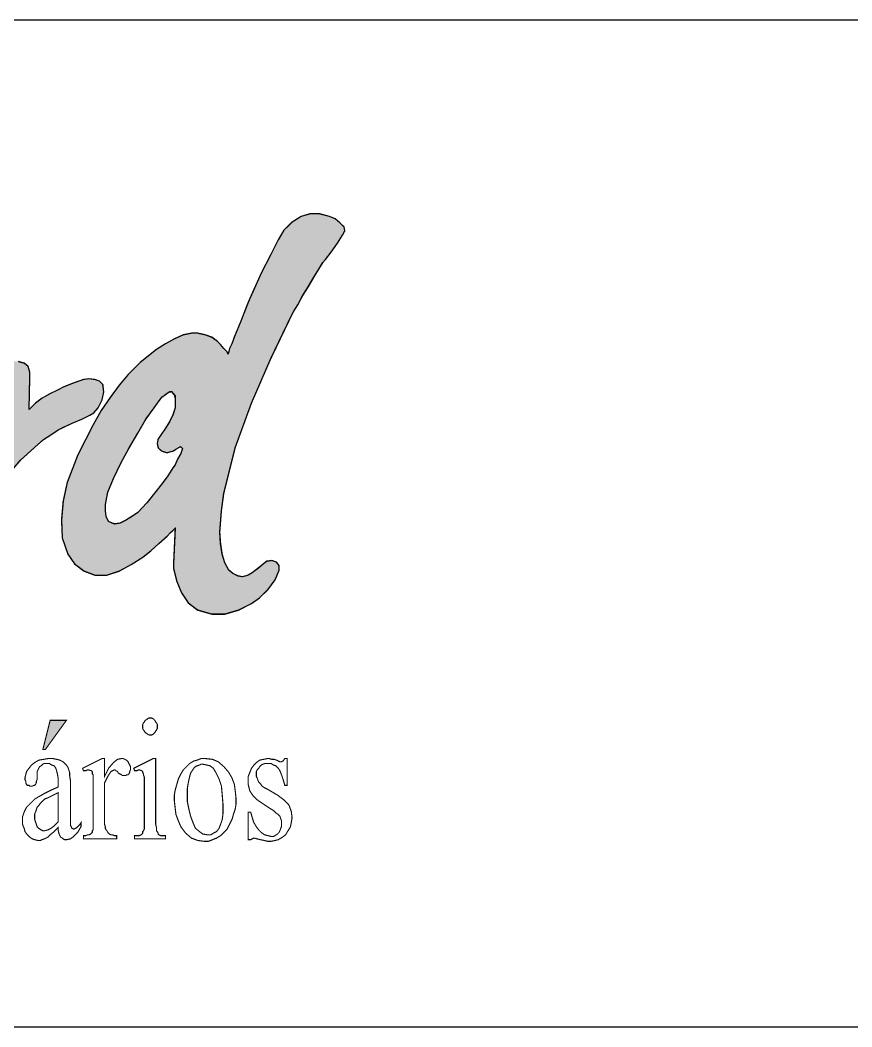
# Model space of a CAD drawing. Extents: x 336 to 4536, y -9214 to -3274.
# Drawn here: x 2170.2 to 2479.8, y -8488.6 to -8113.6 of the extents above; entities that cross this region are included whole.
import ezdxf

# ---------------------------------------------------------------- set-up
doc = ezdxf.new("R2010")
doc.units = 0
doc.header["$LTSCALE"] = 40
doc.header["$MEASUREMENT"] = 0
doc.layers.get('0').update_dxf_attribs({"linetype": 'CONTINUOUS'})
doc.layers.add('CAMADA_1', color=7, linetype='CONTINUOUS')
doc.layers.add('FINA', color=7, linetype='CONTINUOUS')

msp = doc.modelspace()

# ---------------------------------------------------------------- hatches: boundary and pattern name
at = {"linetype": 'CONTINUOUS'}
h = msp.add_hatch(color=5, dxfattribs=at)
h.paths.add_polyline_path([(2170.433, -8277.349), (2176.781, -8271.604), (2178.897, -8269.79), (2181.618, -8267.977), (2184.34, -8266.163), (2186.154, -8265.256), (2189.479, -8263.744), (2193.107, -8262.233), (2196.13, -8260.72), (2197.642, -8259.814), (2199.153, -8258), (2200.665, -8254.977), (2201.27, -8251.953), (2200.967, -8249.232), (2199.758, -8248.023), (2197.944, -8247.418), (2195.828, -8247.116), (2193.711, -8247.418), (2189.479, -8248.93), (2186.455, -8250.14), (2184.037, -8251.349), (2181.014, -8252.86), (2178.293, -8254.372), (2175.874, -8256.186), (2174.967, -8257.093), (2174.363, -8257.697), (2173.758, -8258.302), (2173.456, -8258.605), (2173.758, -8246.512), (2173.758, -8246.209), (2173.758, -8245.604), (2173.758, -8245.302), (2173.758, -8244.698), (2173.154, -8242.581), (2171.642, -8241.372), (2169.525, -8240.767), (2167.107, -8240.465), (2166.201, -8240.465), (2165.293, -8240.465), (2164.387, -8240.465), (2163.479, -8240.767), (2162.572, -8241.675), (2152.595, -8252.86), (2142.317, -8264.046), (2132.339, -8275.535), (2122.061, -8287.023), (2119.642, -8289.743), (2118.928, -8290.522), (2113.074, -8314.528), (2114.201, -8313.627), (2118.432, -8310), (2121.154, -8307.279), (2123.27, -8305.162), (2125.991, -8301.836), (2129.316, -8298.209), (2132.642, -8294.58), (2135.665, -8290.651), (2138.386, -8287.627), (2140.503, -8285.511), (2141.409, -8284.302), (2142.014, -8284), (2142.618, -8283.395), (2142.921, -8283.093), (2143.224, -8283.093), (2142.921, -8284), (2142.014, -8286.117), (2140.805, -8289.14), (2139.595, -8292.465), (2137.781, -8297.302), (2135.665, -8304.256), (2134.154, -8311.512), (2133.549, -8317.558), (2133.851, -8318.767), (2134.758, -8319.674), (2135.665, -8320.278), (2137.177, -8320.883), (2139.293, -8321.488), (2141.712, -8321.791), (2144.13, -8321.488), (2146.549, -8320.883), (2147.457, -8320.581), (2147.758, -8320.278), (2148.363, -8319.674), (2148.665, -8319.069), (2149.27, -8317.558), (2149.874, -8315.441), (2151.084, -8312.721), (2151.991, -8309.698), (2154.108, -8303.65), (2156.223, -8298.511), (2160.154, -8290.651), (2164.991, -8283.697)])
h.paths.add_polyline_path([(2109.666, -8287.325), (2111.782, -8283.093), (2114.201, -8277.953), (2116.921, -8272.814), (2119.34, -8267.977), (2121.456, -8263.744), (2122.968, -8260.72), (2123.573, -8259.209), (2123.875, -8256.791), (2123.573, -8254.977), (2122.363, -8253.767), (2119.642, -8253.767), (2118.13, -8254.069), (2116.317, -8254.674), (2114.805, -8254.977), (2114.201, -8255.279), (2115.409, -8248.023), (2115.712, -8246.814), (2115.409, -8245.302), (2114.503, -8243.791), (2113.293, -8242.581), (2112.084, -8241.976), (2109.968, -8241.372), (2107.852, -8241.675), (2105.735, -8241.976), (2103.316, -8242.581), (2101.502, -8242.884), (2099.689, -8242.884), (2097.875, -8242.884), (2096.363, -8243.186), (2089.108, -8245.604), (2081.852, -8249.535), (2075.2, -8254.069), (2069.456, -8258.605), (2061.899, -8265.86), (2055.247, -8273.721), (2051.921, -8277.953), (2049.201, -8282.488), (2046.782, -8287.023), (2044.666, -8291.86), (2043.759, -8294.279), (2042.852, -8296.697), (2041.944, -8298.813), (2041.038, -8301.233), (2040.433, -8302.744), (2039.829, -8303.65), (2038.921, -8303.65), (2038.014, -8302.744), (2036.201, -8299.116), (2035.898, -8294.279), (2036.504, -8289.441), (2037.107, -8285.814), (2039.224, -8277.349), (2041.944, -8270.093), (2045.27, -8262.837), (2049.201, -8254.977), (2050.108, -8253.767), (2051.014, -8251.651), (2052.526, -8249.232), (2054.34, -8246.209), (2058.875, -8239.256), (2063.712, -8231.093), (2074.898, -8213.256), (2085.177, -8196.628), (2085.48, -8196.326), (2085.48, -8196.024), (2085.48, -8195.721), (2085.782, -8195.116), (2085.48, -8193), (2085.177, -8191.186), (2083.968, -8189.675), (2082.456, -8187.86), (2080.643, -8186.651), (2078.829, -8185.744), (2077.015, -8185.744), (2074.898, -8186.349), (2071.573, -8188.768), (2068.247, -8192.395), (2067.945, -8193), (2067.945, -8193.303), (2067.642, -8193.907), (2067.34, -8194.21), (2066.736, -8194.814), (2066.13, -8195.721), (2065.527, -8196.326), (2064.922, -8196.93), (2064.317, -8197.837), (2063.41, -8199.047), (2062.503, -8200.861), (2060.991, -8203.279), (2057.666, -8209.024), (2053.735, -8215.372), (2049.806, -8222.023), (2046.177, -8228.372), (2043.457, -8233.511), (2041.341, -8237.139), (2039.829, -8240.162), (2038.619, -8243.186), (2037.41, -8245.604), (2037.107, -8246.512), (2036.504, -8245.302), (2034.991, -8242.581), (2033.48, -8239.256), (2032.271, -8237.442), (2029.247, -8234.721), (2025.317, -8233.209), (2021.084, -8232.605), (2017.154, -8233.209), (2011.712, -8235.325), (2006.875, -8238.349), (2002.34, -8242.279), (1997.805, -8246.814), (1990.248, -8256.791), (1984.503, -8266.465), (1982.689, -8270.093), (1980.573, -8274.326), (1978.759, -8279.163), (1976.643, -8284.604), (1975.132, -8290.046), (1973.619, -8295.186), (1972.713, -8300.325), (1972.713, -8304.86), (1973.015, -8308.185), (1973.922, -8311.209), (1975.433, -8313.93), (1976.946, -8316.349), (1979.061, -8318.464), (1981.48, -8319.976), (1984.503, -8320.883), (1987.526, -8321.488), (1992.666, -8321.186), (1997.201, -8319.674), (2001.736, -8316.953), (2005.969, -8313.627), (2008.992, -8310.604), (2012.318, -8307.581), (2013.527, -8306.07), (2014.736, -8304.86), (2015.341, -8304.256), (2015.643, -8303.953), (2015.945, -8304.558), (2016.247, -8306.371), (2016.549, -8308.185), (2017.154, -8310.302), (2018.061, -8313.325), (2019.573, -8315.744), (2021.387, -8317.558), (2023.805, -8319.069), (2025.922, -8319.976), (2028.038, -8320.278), (2029.851, -8320.278), (2032.271, -8319.674), (2032.875, -8319.674), (2033.782, -8319.372), (2034.387, -8319.069), (2035.294, -8318.767), (2037.107, -8317.558), (2038.921, -8316.349), (2040.131, -8315.139), (2040.735, -8314.837), (2041.038, -8315.139), (2041.643, -8316.046), (2042.55, -8316.953), (2043.457, -8318.163), (2047.084, -8320.883), (2051.317, -8322.092), (2055.852, -8322.395), (2060.387, -8321.791), (2069.456, -8318.464), (2077.015, -8313.627), (2078.526, -8312.418), (2080.038, -8310.906), (2081.247, -8309.395), (2082.456, -8308.185), (2084.27, -8306.07), (2086.085, -8303.65), (2087.595, -8301.233), (2089.108, -8299.418), (2089.712, -8298.813), (2090.317, -8298.511), (2090.619, -8298.209), (2090.619, -8298.813), (2090.317, -8301.233), (2090.014, -8304.256), (2089.712, -8307.279), (2089.712, -8310.906), (2090.619, -8314.535), (2092.131, -8317.86), (2094.549, -8320.581), (2097.573, -8321.791), (2100.596, -8321.791), (2103.619, -8321.186), (2106.339, -8319.674), (2109.666, -8317.255), (2113.074, -8314.528), (2118.928, -8290.522), (2116.317, -8293.372), (2112.992, -8296.697), (2109.968, -8299.418), (2108.456, -8300.023), (2107.549, -8300.325), (2106.642, -8299.72), (2106.038, -8298.209), (2106.038, -8296.697), (2106.642, -8294.58), (2107.247, -8292.465), (2108.153, -8290.651)])
h.paths.add_polyline_path([(2088.2, -8278.255), (2083.968, -8283.697), (2078.526, -8290.046), (2072.782, -8296.093), (2066.736, -8301.233), (2064.922, -8302.442), (2062.805, -8303.65), (2060.689, -8304.256), (2058.875, -8303.046), (2058.573, -8300.023), (2059.782, -8296.395), (2061.294, -8292.767), (2062.503, -8290.651), (2067.038, -8283.697), (2071.875, -8277.953), (2077.015, -8272.21), (2083.061, -8265.86), (2084.875, -8264.348), (2086.991, -8262.534), (2089.108, -8261.023), (2091.223, -8260.117), (2091.828, -8259.814), (2092.131, -8259.814), (2092.736, -8259.814), (2093.038, -8260.117), (2093.34, -8260.419), (2093.945, -8261.628), (2094.267, -8262.595), (2093.945, -8266.465), (2092.131, -8271), (2090.014, -8274.93)], flags=16)
h.paths.add_polyline_path([(2019.271, -8274.023), (2018.968, -8275.233), (2014.433, -8282.79), (2008.689, -8291.557), (2005.061, -8295.186), (2001.433, -8298.511), (1997.503, -8300.93), (1993.573, -8302.139), (1992.363, -8302.139), (1991.457, -8301.534), (1990.549, -8300.627), (1990.248, -8299.116), (1989.945, -8295.79), (1990.248, -8292.767), (1991.457, -8288.534), (1993.271, -8283.697), (1995.69, -8278.558), (1998.41, -8273.418), (2001.433, -8268.279), (2004.456, -8263.744), (2007.178, -8259.511), (2009.898, -8256.186), (2011.108, -8254.674), (2012.922, -8252.86), (2014.736, -8251.349), (2016.549, -8250.744), (2017.154, -8250.744), (2017.759, -8250.744), (2018.061, -8250.744), (2018.364, -8250.744), (2018.364, -8251.046), (2018.364, -8251.651), (2018.364, -8252.255), (2018.364, -8253.163), (2018.364, -8253.465), (2018.364, -8254.069), (2018.061, -8254.372), (2018.061, -8254.674), (2015.945, -8258), (2013.527, -8262.534), (2010.806, -8267.07), (2008.387, -8271), (2007.783, -8271.907), (2007.48, -8272.814), (2007.48, -8273.721), (2007.48, -8274.93), (2007.783, -8275.837), (2008.689, -8276.139), (2009.294, -8276.441), (2010.503, -8276.441), (2012.318, -8275.837), (2015.341, -8274.93), (2018.061, -8274.023), (2019.271, -8273.418)], flags=16)
h = msp.add_hatch(color=5, dxfattribs=at)
h.paths.add_polyline_path([(2263.548, -8239.558), (2271.107, -8223.837), (2272.013, -8222.023), (2273.525, -8219.605), (2275.339, -8216.279), (2277.455, -8212.954), (2279.571, -8209.325), (2281.386, -8206.302), (2282.897, -8203.884), (2283.804, -8202.674), (2285.92, -8199.953), (2288.339, -8196.628), (2290.153, -8193.605), (2291.06, -8192.093), (2290.757, -8190.581), (2289.246, -8189.07), (2287.432, -8187.558), (2285.315, -8186.651), (2281.688, -8185.744), (2278.06, -8185.744), (2274.735, -8186.651), (2271.409, -8188.768), (2269.898, -8190.279), (2268.385, -8191.791), (2267.478, -8193.303), (2266.27, -8195.419), (2263.548, -8200.861), (2259.92, -8207.815), (2258.408, -8211.139), (2256.897, -8214.465), (2255.688, -8217.186), (2254.781, -8219.302), (2252.362, -8225.651), (2249.944, -8231.395), (2249.037, -8234.116), (2248.13, -8235.93), (2247.625, -8237.944), (2247.223, -8237.139), (2246.014, -8235.93), (2244.804, -8234.419), (2243.595, -8233.209), (2241.479, -8231.698), (2239.06, -8230.791), (2236.339, -8230.185), (2233.921, -8230.185), (2230.897, -8230.791), (2227.572, -8232.302), (2224.246, -8234.116), (2220.92, -8236.232), (2214.875, -8241.07), (2210.339, -8245.604), (2207.013, -8249.535), (2203.689, -8254.069), (2200.363, -8258.907), (2197.339, -8264.348), (2191.595, -8275.535), (2187.665, -8285.814), (2186.154, -8292.767), (2185.549, -8299.72), (2185.851, -8306.371), (2187.967, -8312.418), (2190.386, -8316.046), (2194.014, -8318.767), (2197.944, -8320.278), (2202.479, -8320.278), (2207.013, -8318.767), (2211.549, -8316.349), (2215.781, -8313.627), (2218.805, -8311.209), (2221.828, -8308.488), (2224.851, -8305.767), (2226.06, -8304.558), (2226.967, -8303.65), (2227.572, -8303.046), (2227.874, -8302.744), (2227.27, -8316.046), (2227.27, -8316.651), (2227.27, -8317.86), (2228.479, -8322.697), (2230.293, -8326.93), (2232.711, -8330.558), (2236.339, -8333.279), (2241.479, -8334.79), (2246.316, -8334.79), (2251.456, -8333.279), (2256.293, -8330.859), (2259.316, -8328.744), (2262.339, -8325.72), (2265.061, -8322.092), (2266.571, -8318.464), (2266.571, -8316.651), (2265.665, -8315.441), (2263.851, -8314.837), (2262.037, -8315.139), (2260.828, -8316.046), (2258.711, -8317.86), (2256.595, -8319.372), (2255.083, -8320.278), (2252.967, -8320.883), (2251.154, -8320.581), (2249.339, -8319.674), (2247.827, -8318.464), (2246.316, -8315.744), (2245.409, -8312.418), (2244.804, -8308.488), (2244.502, -8304.256), (2245.107, -8296.395), (2246.014, -8289.743), (2250.246, -8272.814), (2256.293, -8256.186)])
h.paths.add_polyline_path([(2227.874, -8256.488), (2227.874, -8258), (2226.967, -8260.72), (2225.759, -8263.14), (2224.246, -8265.558), (2222.432, -8268.279), (2221.525, -8269.488), (2221.223, -8271.302), (2221.525, -8272.814), (2222.735, -8274.023), (2223.642, -8274.326), (2224.549, -8274.627), (2225.153, -8274.627), (2226.06, -8274.326), (2227.27, -8274.023), (2228.176, -8273.418), (2229.809, -8272.33), (2230.595, -8273.116), (2229.99, -8274.93), (2228.782, -8277.047), (2227.874, -8279.163), (2226.967, -8280.372), (2226.06, -8281.883), (2224.851, -8283.697), (2223.037, -8286.117), (2221.223, -8288.534), (2217.292, -8293.372), (2213.967, -8297), (2212.153, -8298.209), (2209.735, -8299.72), (2207.316, -8300.93), (2205.199, -8301.233), (2203.084, -8300.325), (2202.176, -8298.511), (2201.875, -8296.395), (2201.875, -8293.976), (2202.781, -8289.441), (2204.898, -8284.302), (2207.619, -8278.558), (2210.642, -8273.116), (2213.967, -8267.372), (2216.991, -8262.233), (2220.014, -8258), (2222.914, -8254.012), (2225.657, -8251.953), (2226.665, -8251.953), (2226.967, -8252.558), (2227.874, -8253.464)], flags=16)

# ---------------------------------------------------------------- linework, layer by layer
at = {"color": 5, "linetype": 'CONTINUOUS'}
for points in [[(2263.548, -8239.558), (2271.107, -8223.837), (2272.013, -8222.023), (2273.525, -8219.605), (2275.339, -8216.279), (2277.455, -8212.954), (2279.571, -8209.325), (2281.386, -8206.302), (2282.897, -8203.884), (2283.804, -8202.674), (2285.92, -8199.953), (2288.339, -8196.628), (2290.153, -8193.605), (2291.06, -8192.093), (2290.757, -8190.581), (2289.246, -8189.07), (2287.432, -8187.558), (2285.315, -8186.651), (2281.688, -8185.744), (2278.06, -8185.744), (2274.735, -8186.651), (2271.409, -8188.768), (2269.898, -8190.279), (2268.385, -8191.791), (2267.478, -8193.303), (2266.27, -8195.419), (2263.548, -8200.861), (2259.92, -8207.815), (2258.408, -8211.139), (2256.897, -8214.465), (2255.688, -8217.186), (2254.781, -8219.302), (2252.362, -8225.651), (2249.944, -8231.395), (2249.037, -8234.116), (2248.13, -8235.93), (2247.625, -8237.944), (2247.223, -8237.139), (2246.014, -8235.93), (2244.804, -8234.419), (2243.595, -8233.209), (2241.479, -8231.698), (2239.06, -8230.791), (2236.339, -8230.185), (2233.921, -8230.185), (2230.897, -8230.791), (2227.572, -8232.302), (2224.246, -8234.116), (2220.92, -8236.232), (2214.875, -8241.07), (2210.339, -8245.604), (2207.013, -8249.535), (2203.689, -8254.069), (2200.363, -8258.907), (2197.339, -8264.348), (2191.595, -8275.535), (2187.665, -8285.814), (2186.154, -8292.767), (2185.549, -8299.72), (2185.851, -8306.371), (2187.967, -8312.418), (2190.386, -8316.046), (2194.014, -8318.767), (2197.944, -8320.278), (2202.479, -8320.278), (2207.013, -8318.767), (2211.549, -8316.349), (2215.781, -8313.627), (2218.805, -8311.209), (2221.828, -8308.488), (2224.851, -8305.767), (2226.06, -8304.558), (2226.967, -8303.65), (2227.572, -8303.046), (2227.874, -8302.744), (2227.27, -8316.046), (2227.27, -8316.651), (2227.27, -8317.86), (2228.479, -8322.697), (2230.293, -8326.93), (2232.711, -8330.558), (2236.339, -8333.279), (2241.479, -8334.79), (2246.316, -8334.79), (2251.456, -8333.279), (2256.293, -8330.859), (2259.316, -8328.744), (2262.339, -8325.72), (2265.061, -8322.092), (2266.571, -8318.464), (2266.571, -8316.651), (2265.665, -8315.441), (2263.851, -8314.837), (2262.037, -8315.139), (2260.828, -8316.046), (2258.711, -8317.86), (2256.595, -8319.372), (2255.083, -8320.278), (2252.967, -8320.883), (2251.154, -8320.581), (2249.339, -8319.674), (2247.827, -8318.464), (2246.316, -8315.744), (2245.409, -8312.418), (2244.804, -8308.488), (2244.502, -8304.256), (2245.107, -8296.395), (2246.014, -8289.743), (2250.246, -8272.814), (2256.293, -8256.186)], [(2227.874, -8256.488), (2227.874, -8258), (2226.967, -8260.72), (2225.759, -8263.14), (2224.246, -8265.558), (2222.432, -8268.279), (2221.525, -8269.488), (2221.223, -8271.302), (2221.525, -8272.814), (2222.735, -8274.023), (2223.642, -8274.326), (2224.549, -8274.627), (2225.153, -8274.627), (2226.06, -8274.326), (2227.27, -8274.023), (2228.176, -8273.418), (2229.809, -8272.33), (2230.595, -8273.116), (2229.99, -8274.93), (2228.782, -8277.047), (2227.874, -8279.163), (2226.967, -8280.372), (2226.06, -8281.883), (2224.851, -8283.697), (2223.037, -8286.117), (2221.223, -8288.534), (2217.292, -8293.372), (2213.967, -8297), (2212.153, -8298.209), (2209.735, -8299.72), (2207.316, -8300.93), (2205.199, -8301.233), (2203.084, -8300.325), (2202.176, -8298.511), (2201.875, -8296.395), (2201.875, -8293.976), (2202.781, -8289.441), (2204.898, -8284.302), (2207.619, -8278.558), (2210.642, -8273.116), (2213.967, -8267.372), (2216.991, -8262.233), (2220.014, -8258), (2222.914, -8254.012), (2225.657, -8251.953), (2226.665, -8251.953), (2226.967, -8252.558), (2227.874, -8253.464)]]:
    msp.add_lwpolyline(points, close=True, dxfattribs=at)
msp.add_lwpolyline([(2164.991, -8283.697), (2170.433, -8277.349), (2176.781, -8271.604), (2178.897, -8269.79), (2181.618, -8267.977), (2184.34, -8266.163), (2186.154, -8265.256), (2189.479, -8263.744), (2193.107, -8262.233), (2196.13, -8260.72), (2197.642, -8259.814), (2199.153, -8258), (2200.665, -8254.977), (2201.27, -8251.953), (2200.967, -8249.232), (2199.758, -8248.023), (2197.944, -8247.418), (2195.828, -8247.116), (2193.711, -8247.418), (2189.479, -8248.93), (2186.455, -8250.14), (2184.037, -8251.349), (2181.014, -8252.86), (2178.293, -8254.372), (2175.874, -8256.186), (2174.967, -8257.093), (2174.363, -8257.697), (2173.758, -8258.302), (2173.456, -8258.605), (2173.758, -8246.512), (2173.758, -8246.209), (2173.758, -8245.604), (2173.758, -8245.302), (2173.758, -8244.698), (2173.154, -8242.581), (2171.642, -8241.372), (2169.525, -8240.767)], dxfattribs=at)
at = {"layer": 'CAMADA_1', "color": 5, "linetype": 'CONTINUOUS', "const_width": 0.42}
for points in [[(2227.874, -8302.744), (2227.27, -8316.046), (2227.27, -8316.651), (2227.27, -8316.953), (2227.27, -8317.558), (2227.27, -8317.86), (2228.479, -8322.697), (2230.293, -8326.93), (2232.711, -8330.558), (2236.339, -8333.279), (2241.479, -8334.79), (2246.316, -8334.79), (2251.456, -8333.279), (2256.293, -8330.859), (2259.316, -8328.744), (2262.339, -8325.72), (2265.061, -8322.092), (2266.571, -8318.464), (2266.571, -8316.651), (2265.665, -8315.441), (2263.851, -8314.837), (2262.037, -8315.139), (2260.828, -8316.046), (2258.711, -8317.86), (2256.595, -8319.372), (2255.083, -8320.278), (2252.967, -8320.883), (2251.154, -8320.581), (2249.339, -8319.674), (2247.827, -8318.464), (2246.316, -8315.744), (2245.409, -8312.418), (2244.804, -8308.488), (2244.502, -8304.256), (2245.107, -8296.395), (2246.014, -8289.743), (2250.246, -8272.814), (2256.293, -8256.186), (2263.548, -8239.558), (2271.107, -8223.837), (2272.013, -8222.023), (2273.525, -8219.605), (2275.339, -8216.279), (2277.455, -8212.954), (2279.571, -8209.325), (2281.386, -8206.302), (2282.897, -8203.884), (2283.804, -8202.674), (2285.92, -8199.953), (2288.339, -8196.628), (2290.153, -8193.605), (2291.06, -8192.093), (2290.757, -8190.581), (2289.246, -8189.07), (2287.432, -8187.558), (2285.315, -8186.651), (2281.688, -8185.744), (2278.06, -8185.744), (2274.735, -8186.651), (2271.409, -8188.768), (2269.898, -8190.279), (2268.385, -8191.791), (2267.478, -8193.303), (2266.27, -8195.419), (2263.548, -8200.861), (2259.92, -8207.815), (2258.408, -8211.139), (2256.897, -8214.465), (2255.688, -8217.186), (2254.781, -8219.302), (2252.362, -8225.651), (2249.944, -8231.395), (2249.037, -8234.116), (2248.13, -8235.93), (2247.827, -8237.139), (2247.525, -8237.744), (2247.223, -8237.139), (2246.014, -8235.93), (2244.804, -8234.419), (2243.595, -8233.209), (2241.479, -8231.698), (2239.06, -8230.791), (2236.339, -8230.185), (2233.921, -8230.185), (2230.897, -8230.791), (2227.572, -8232.302), (2224.246, -8234.116), (2220.92, -8236.232), (2214.875, -8241.07), (2210.339, -8245.604), (2207.013, -8249.535), (2203.689, -8254.069), (2200.363, -8258.907), (2197.339, -8264.348), (2191.595, -8275.535), (2187.665, -8285.814), (2186.154, -8292.767), (2185.549, -8299.72), (2185.851, -8306.371), (2187.967, -8312.418), (2190.386, -8316.046), (2194.014, -8318.767), (2197.944, -8320.278), (2202.479, -8320.278), (2207.013, -8318.767), (2211.549, -8316.349), (2215.781, -8313.627), (2218.805, -8311.209), (2221.828, -8308.488), (2224.851, -8305.767), (2226.06, -8304.558), (2226.967, -8303.65), (2227.572, -8303.046), (2227.874, -8302.744)], [(2173.456, -8258.605), (2173.758, -8246.512), (2173.758, -8246.209), (2173.758, -8245.604), (2173.758, -8245.302), (2173.758, -8244.698), (2173.154, -8242.581), (2171.642, -8241.372), (2169.525, -8240.767)], [(2164.991, -8283.697), (2170.433, -8277.349), (2176.781, -8271.604), (2178.897, -8269.79), (2181.618, -8267.977), (2184.34, -8266.163), (2186.154, -8265.256), (2189.479, -8263.744), (2193.107, -8262.233), (2196.13, -8260.72), (2197.642, -8259.814), (2199.153, -8258), (2200.665, -8254.977), (2201.27, -8251.953), (2200.967, -8249.232), (2199.758, -8248.023), (2197.944, -8247.418), (2195.828, -8247.116), (2193.711, -8247.418), (2189.479, -8248.93), (2186.455, -8250.14), (2184.037, -8251.349), (2181.014, -8252.86), (2178.293, -8254.372), (2175.874, -8256.186), (2174.967, -8257.093), (2174.363, -8257.697), (2173.758, -8258.302), (2173.456, -8258.605)], [(2225.759, -8251.953), (2226.665, -8251.953), (2226.967, -8252.558), (2227.572, -8253.163), (2227.874, -8254.372), (2227.874, -8256.488), (2227.874, -8258), (2226.967, -8260.72), (2225.759, -8263.14), (2224.246, -8265.558), (2222.432, -8268.279), (2221.525, -8269.488), (2221.223, -8271.302), (2221.525, -8272.814), (2222.735, -8274.023), (2223.642, -8274.326), (2224.549, -8274.627), (2225.153, -8274.627), (2226.06, -8274.326), (2227.27, -8274.023), (2228.176, -8273.418), (2229.083, -8272.814), (2229.99, -8272.511), (2230.595, -8273.116), (2229.99, -8274.93), (2228.782, -8277.047), (2227.874, -8279.163), (2226.967, -8280.372), (2226.06, -8281.883), (2224.851, -8283.697), (2223.037, -8286.117), (2221.223, -8288.534), (2217.292, -8293.372), (2213.967, -8297), (2212.153, -8298.209), (2209.735, -8299.72), (2207.316, -8300.93), (2205.199, -8301.233), (2203.084, -8300.325), (2202.176, -8298.511), (2201.875, -8296.395), (2201.875, -8293.976), (2202.781, -8289.441), (2204.898, -8284.302), (2207.619, -8278.558), (2210.642, -8273.116), (2213.967, -8267.372), (2216.991, -8262.233), (2220.014, -8258), (2222.432, -8254.674), (2223.037, -8254.069), (2223.642, -8253.465), (2224.851, -8252.558), (2225.759, -8251.953)]]:
    msp.add_lwpolyline(points, dxfattribs=at)
at = {"layer": 'FINA'}
for p, q in [((4436.336, -8113.557), (692.336, -8113.557)), ((692.336, -8488.557), (4436.336, -8488.557))]:
    msp.add_line(p, q, dxfattribs=at)
at = {"layer": 'FINA', "const_width": 0.42}
for points in [[(2218.502, -8373.488), (2218.2, -8373.488), (2217.595, -8373.79), (2217.293, -8374.092), (2216.688, -8374.395), (2216.386, -8374.999), (2216.083, -8375.301), (2215.781, -8375.906), (2215.781, -8376.813), (2215.781, -8377.418), (2216.083, -8378.023), (2216.386, -8378.325), (2216.688, -8378.929), (2217.293, -8379.232), (2217.595, -8379.534), (2218.2, -8379.836), (2218.502, -8379.836), (2219.107, -8379.836), (2219.712, -8379.534), (2220.014, -8379.232), (2220.316, -8378.929), (2220.618, -8378.325), (2220.92, -8378.023), (2221.223, -8377.418), (2221.223, -8376.813), (2221.223, -8375.906), (2220.92, -8375.301), (2220.618, -8374.999), (2220.316, -8374.395), (2220.014, -8374.092), (2219.712, -8373.79), (2219.107, -8373.488), (2218.502, -8373.488)], [(2187.363, -8374.395), (2181.316, -8374.395), (2178.595, -8385.278), (2179.502, -8385.278), (2187.363, -8374.395)], [(2184.34, -8414.301), (2184.34, -8415.511), (2184.642, -8416.72), (2184.944, -8417.324), (2185.247, -8417.929), (2185.851, -8418.232), (2186.153, -8418.534), (2186.758, -8418.836), (2187.363, -8418.836), (2188.874, -8418.534), (2190.084, -8417.627), (2191.595, -8416.115), (2192.805, -8413.999), (2192.805, -8412.488), (2192.2, -8413.394), (2191.595, -8413.999), (2191.293, -8414.301), (2190.688, -8414.604), (2190.084, -8414.906), (2189.479, -8414.604), (2188.874, -8413.394), (2188.874, -8412.79), (2188.874, -8411.58), (2188.874, -8410.069), (2188.874, -8408.255), (2188.874, -8398.581), (2188.874, -8396.766), (2188.572, -8394.953), (2188.572, -8393.743), (2188.27, -8392.836), (2187.967, -8391.929), (2187.363, -8391.023), (2186.758, -8390.418), (2186.153, -8389.813), (2184.944, -8389.208), (2183.735, -8388.906), (2182.223, -8388.604), (2180.712, -8388.604), (2178.897, -8388.906), (2177.084, -8389.208), (2175.572, -8390.116), (2174.363, -8391.023), (2173.456, -8392.231), (2172.549, -8393.441), (2172.247, -8394.65), (2171.944, -8395.86), (2171.944, -8396.464), (2172.247, -8397.069), (2172.247, -8397.674), (2172.549, -8398.278), (2172.851, -8398.581), (2173.456, -8398.581), (2173.758, -8398.883), (2174.363, -8398.883), (2174.665, -8398.883), (2175.27, -8398.581), (2175.572, -8398.581), (2175.874, -8398.278), (2176.177, -8397.674), (2176.177, -8397.069), (2176.479, -8396.464), (2176.479, -8395.86), (2176.479, -8394.046), (2176.479, -8393.441), (2176.781, -8392.836), (2177.084, -8392.231), (2177.386, -8391.627), (2177.991, -8391.325), (2178.595, -8390.72), (2179.2, -8390.418), (2180.107, -8390.418), (2181.014, -8390.418), (2181.921, -8391.023), (2182.828, -8391.325), (2183.432, -8392.231), (2183.735, -8393.139), (2184.037, -8394.348), (2184.34, -8396.162), (2184.34, -8397.976), (2184.34, -8399.185), (2181.618, -8400.394), (2179.2, -8401.604), (2177.084, -8402.813), (2175.572, -8403.72), (2174.363, -8404.929), (2173.456, -8405.836), (2172.549, -8406.743), (2171.944, -8407.953), (2171.642, -8408.557), (2171.339, -8409.464), (2171.037, -8410.371), (2171.037, -8411.58), (2171.037, -8413.092), (2171.642, -8414.604), (2171.944, -8415.813), (2172.851, -8417.022), (2173.758, -8417.929), (2174.665, -8418.534), (2175.572, -8418.836), (2176.781, -8419.138), (2177.688, -8419.138), (2178.293, -8418.836), (2179.2, -8418.534), (2179.805, -8418.232), (2180.409, -8417.929), (2181.316, -8417.022), (2182.828, -8415.813), (2184.34, -8414.301)], [(2201.572, -8388.604), (2200.665, -8388.604), (2193.409, -8392.231), (2193.712, -8393.139), (2194.316, -8393.139), (2194.618, -8393.139), (2195.223, -8392.836), (2195.526, -8392.836), (2196.735, -8393.139), (2197.037, -8393.441), (2197.037, -8393.743), (2197.037, -8394.348), (2197.34, -8394.65), (2197.34, -8395.255), (2197.34, -8396.766), (2197.34, -8398.581), (2197.34, -8400.697), (2197.34, -8411.883), (2197.34, -8413.092), (2197.34, -8413.999), (2197.34, -8414.604), (2197.34, -8415.209), (2197.037, -8415.511), (2197.037, -8416.115), (2196.735, -8416.418), (2196.432, -8416.72), (2195.828, -8417.022), (2195.223, -8417.022), (2194.618, -8417.324), (2193.712, -8417.324), (2193.712, -8418.534), (2206.107, -8418.534), (2206.107, -8417.324), (2205.2, -8417.324), (2204.595, -8417.022), (2203.99, -8417.022), (2203.386, -8416.72), (2203.084, -8416.418), (2202.781, -8416.115), (2202.479, -8415.511), (2202.177, -8415.209), (2201.875, -8414.604), (2201.875, -8413.999), (2201.572, -8413.092), (2201.572, -8411.883), (2201.572, -8397.674), (2202.177, -8396.464), (2202.781, -8395.255), (2203.386, -8394.348), (2203.99, -8393.441), (2205.2, -8392.836), (2205.502, -8392.836), (2205.804, -8393.139), (2206.409, -8393.441), (2206.712, -8394.046), (2207.316, -8394.348), (2207.921, -8394.65), (2208.223, -8394.953), (2208.828, -8394.953), (2209.433, -8394.953), (2209.735, -8394.65), (2210.339, -8394.65), (2210.642, -8394.348), (2210.944, -8393.743), (2210.944, -8393.441), (2211.246, -8392.836), (2211.246, -8392.231), (2211.246, -8391.627), (2210.944, -8391.023), (2210.642, -8390.418), (2210.339, -8389.813), (2209.735, -8389.208), (2209.13, -8388.906), (2208.525, -8388.604), (2207.921, -8388.604), (2206.409, -8388.906), (2204.898, -8390.116), (2203.084, -8392.231), (2201.572, -8395.255), (2201.572, -8388.604)], [(2220.618, -8388.604), (2219.712, -8388.604), (2212.456, -8392.231), (2212.758, -8393.139), (2213.363, -8393.139), (2213.665, -8393.139), (2214.27, -8392.836), (2214.572, -8392.836), (2215.479, -8393.139), (2215.781, -8393.441), (2215.781, -8393.743), (2216.083, -8394.348), (2216.083, -8394.65), (2216.386, -8395.557), (2216.386, -8396.766), (2216.386, -8398.581), (2216.386, -8400.697), (2216.386, -8411.883), (2216.386, -8413.092), (2216.386, -8414.301), (2216.386, -8414.906), (2216.083, -8415.511), (2215.781, -8415.813), (2215.781, -8416.418), (2215.479, -8416.72), (2215.177, -8417.022), (2214.572, -8417.324), (2214.27, -8417.324), (2213.665, -8417.324), (2212.758, -8417.324), (2212.758, -8418.534), (2224.246, -8418.534), (2224.246, -8417.324), (2223.339, -8417.324), (2222.735, -8417.324), (2222.432, -8417.324), (2221.828, -8417.022), (2221.525, -8416.72), (2221.525, -8416.418), (2221.223, -8415.813), (2220.92, -8415.511), (2220.92, -8414.906), (2220.92, -8414.301), (2220.618, -8413.092), (2220.618, -8411.883), (2220.618, -8388.604)], [(2239.06, -8388.604), (2237.548, -8388.604), (2236.037, -8389.208), (2234.828, -8389.511), (2233.316, -8390.418), (2232.107, -8391.627), (2230.897, -8392.836), (2229.99, -8394.348), (2229.083, -8396.162), (2228.479, -8398.278), (2227.874, -8400.394), (2227.572, -8402.208), (2227.572, -8404.324), (2227.874, -8407.046), (2228.176, -8409.464), (2229.083, -8411.883), (2229.99, -8413.999), (2231.805, -8416.418), (2233.921, -8418.232), (2236.34, -8419.138), (2238.758, -8419.441), (2240.269, -8419.441), (2241.781, -8418.836), (2243.293, -8418.232), (2244.804, -8417.324), (2246.013, -8416.115), (2247.223, -8414.906), (2248.13, -8413.092), (2249.037, -8411.278), (2249.642, -8409.162), (2250.246, -8407.348), (2250.548, -8405.534), (2250.548, -8403.418), (2250.246, -8400.697), (2249.944, -8398.278), (2249.037, -8395.86), (2247.827, -8393.743), (2246.013, -8391.627), (2243.898, -8389.813), (2241.781, -8388.906), (2239.06, -8388.604)], [(2269.595, -8388.604), (2268.688, -8388.604), (2268.083, -8389.511), (2267.478, -8389.813), (2267.176, -8389.813), (2266.874, -8389.813), (2266.27, -8389.511), (2265.665, -8389.208), (2264.758, -8388.906), (2263.851, -8388.906), (2262.944, -8388.604), (2262.339, -8388.604), (2260.828, -8388.906), (2259.316, -8389.208), (2258.107, -8390.116), (2257.2, -8391.023), (2256.293, -8392.231), (2255.688, -8393.743), (2255.083, -8395.255), (2255.083, -8397.069), (2255.083, -8398.278), (2255.385, -8399.487), (2255.688, -8400.697), (2256.293, -8401.604), (2256.897, -8402.511), (2258.107, -8403.72), (2259.316, -8404.627), (2261.13, -8405.836), (2262.944, -8407.046), (2264.456, -8407.953), (2265.362, -8408.86), (2266.27, -8409.464), (2266.874, -8410.069), (2267.176, -8410.976), (2267.478, -8411.883), (2267.478, -8413.092), (2267.478, -8413.999), (2267.176, -8414.604), (2266.874, -8415.511), (2266.572, -8416.115), (2265.967, -8416.72), (2265.06, -8417.324), (2264.456, -8417.627), (2263.548, -8417.627), (2262.339, -8417.324), (2261.13, -8417.022), (2259.92, -8416.115), (2259.014, -8415.209), (2258.107, -8413.999), (2257.2, -8412.488), (2256.595, -8410.674), (2255.99, -8408.557), (2255.083, -8408.557), (2255.083, -8418.836), (2255.99, -8418.836), (2257.2, -8418.232), (2258.409, -8418.534), (2259.618, -8418.836), (2261.13, -8419.138), (2262.339, -8419.441), (2263.548, -8419.441), (2265.06, -8419.138), (2266.27, -8418.836), (2267.781, -8417.929), (2268.99, -8417.022), (2269.897, -8415.511), (2270.805, -8413.999), (2271.107, -8412.488), (2271.409, -8410.674), (2271.107, -8408.255), (2270.2, -8405.836), (2268.385, -8404.022), (2265.967, -8402.208), (2262.339, -8400.092), (2261.13, -8399.487), (2260.223, -8398.883), (2259.618, -8397.976), (2259.014, -8397.371), (2258.711, -8396.766), (2258.409, -8395.86), (2258.107, -8395.255), (2258.107, -8394.348), (2258.107, -8393.441), (2258.409, -8392.836), (2259.014, -8392.231), (2259.316, -8391.627), (2259.92, -8391.023), (2260.525, -8390.72), (2261.432, -8390.418), (2262.339, -8390.418), (2263.548, -8390.418), (2264.456, -8391.023), (2265.362, -8391.325), (2266.27, -8392.231), (2266.874, -8393.139), (2267.478, -8394.65), (2268.083, -8396.464), (2268.688, -8398.581), (2269.595, -8398.581), (2269.595, -8388.604)], [(2238.153, -8390.72), (2239.665, -8391.023), (2240.874, -8391.325), (2242.083, -8392.231), (2242.99, -8393.743), (2244.2, -8396.162), (2245.107, -8398.883), (2245.409, -8402.208), (2245.711, -8405.836), (2245.711, -8408.86), (2245.409, -8411.278), (2244.804, -8413.092), (2244.2, -8414.604), (2243.293, -8415.813), (2242.083, -8416.418), (2241.177, -8417.022), (2239.967, -8417.022), (2238.153, -8416.72), (2236.944, -8415.813), (2235.432, -8414.604), (2234.525, -8412.488), (2233.618, -8410.069), (2233.013, -8407.651), (2232.409, -8404.627), (2232.409, -8401.604), (2232.409, -8399.79), (2232.711, -8397.976), (2233.013, -8396.464), (2233.316, -8395.255), (2233.618, -8394.046), (2234.223, -8393.139), (2234.828, -8392.231), (2235.432, -8391.627), (2236.037, -8391.325), (2236.944, -8391.023), (2237.548, -8390.72), (2238.153, -8390.72)], [(2184.34, -8412.185), (2182.828, -8413.697), (2181.618, -8414.604), (2180.409, -8415.209), (2179.2, -8415.511), (2178.595, -8415.511), (2177.991, -8415.209), (2177.084, -8414.604), (2176.479, -8413.999), (2176.177, -8413.092), (2175.874, -8412.185), (2175.572, -8411.278), (2175.572, -8410.069), (2175.572, -8409.162), (2175.874, -8408.557), (2176.177, -8407.651), (2176.479, -8406.743), (2177.084, -8406.139), (2177.688, -8405.231), (2178.293, -8404.627), (2179.2, -8403.72), (2180.107, -8403.418), (2181.316, -8402.813), (2182.526, -8402.208), (2184.34, -8401.301), (2184.34, -8412.185)]]:
    msp.add_lwpolyline(points, dxfattribs=at)
at = {"layer": 'FINA'}
msp.add_solid([(2187.363, -8374.395), (2181.316, -8374.395), (2179.502, -8385.278), (2178.595, -8385.278)], dxfattribs=at)

doc.saveas('drawing.dxf')
